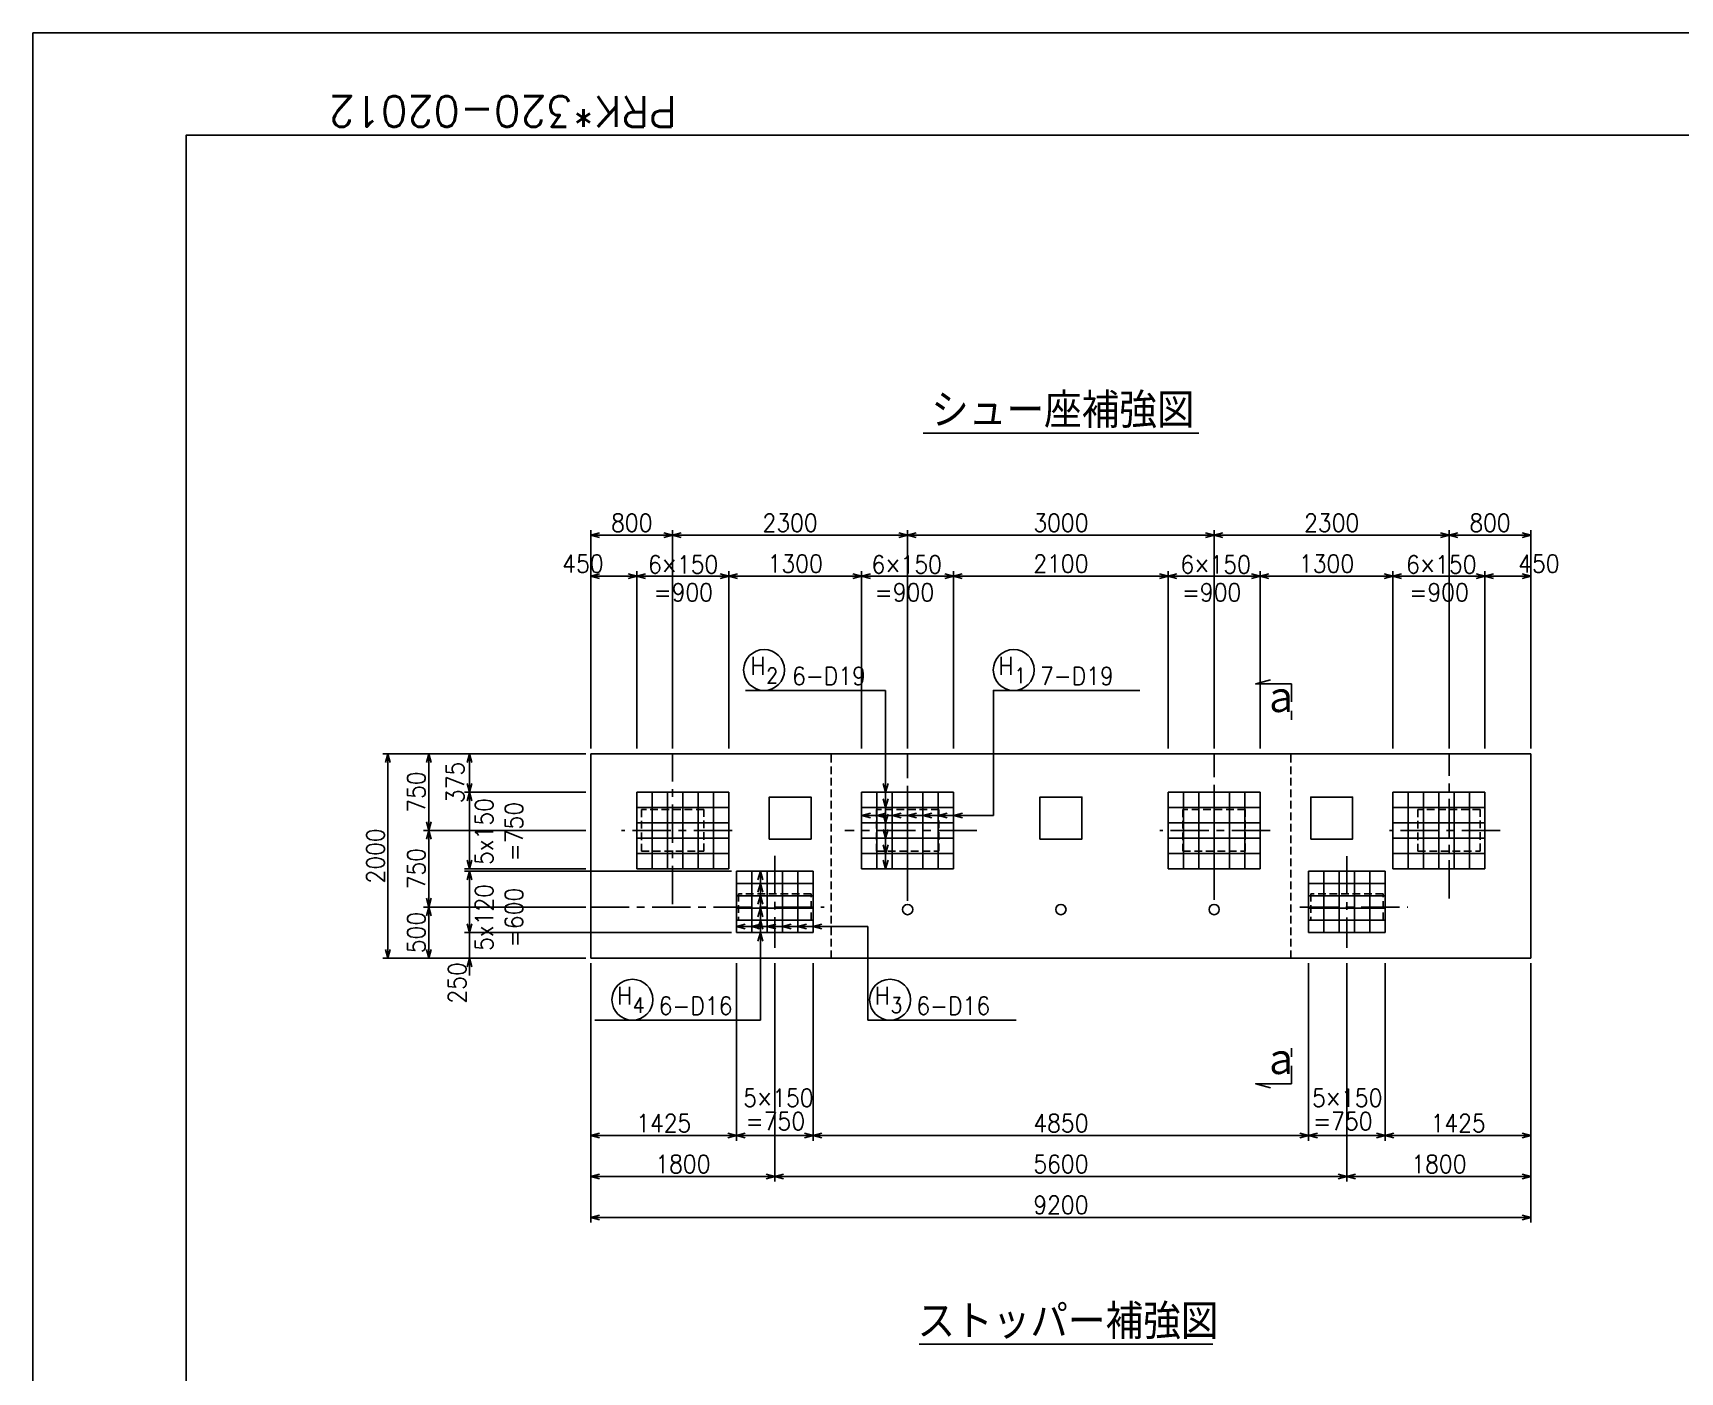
# Model space of a CAD drawing. Extents: x 88122 to 130172, y 30206 to 59906.
# Drawn here: x 88122 to 104243, y 46804 to 59906 of the extents above; entities that cross this region are included whole.
import ezdxf
from ezdxf.enums import TextEntityAlignment as Align

# ---------------------------------------------------------------- set-up
doc = ezdxf.new("R2010")
doc.units = 0
doc.header["$LTSCALE"] = 300
doc.header["$MEASUREMENT"] = 0
doc.linetypes.add('CENTER', pattern=[2, 1.25, -0.25, 0.25, -0.25])
doc.linetypes.add('HIDDEN', pattern=[0.375, 0.25, -0.125])
doc.layers.get('0').update_dxf_attribs({"linetype": 'CONTINUOUS'})
doc.layers.get('DEFPOINTS').update_dxf_attribs({"linetype": 'CONTINUOUS'})
for name, color, linetype in [('タイトル', 3, 'CONTINUOUS'), ('寸法', 1, 'CONTINUOUS'), ('引き出し縦', 1, 'CONTINUOUS'), ('支承部詳細図', 3, 'CONTINUOUS'), ('枠', 7, 'CONTINUOUS'), ('構造', 3, 'CONTINUOUS'), ('記号', 2, 'CONTINUOUS'), ('鉄筋', 2, 'CONTINUOUS')]:
    doc.layers.add(name, color=color, linetype=linetype)
doc.styles.add('MS明朝', font='MS PMincho.ttf')
doc.styles.add('romans', font='ROMANS.shx', dxfattribs={"width": 0.9, "bigfont": 'EXTFONT.shx'})
doc.styles.get("Standard").update_dxf_attribs({"font": 'romans.shx', "bigfont": 'extfont.shx'})
doc.styles.add('ｽﾀｲﾙ1', font='ROMANS.shx', dxfattribs={"bigfont": 'EXTFONT.shx'})
doc.dimstyles.new('ST-50', dxfattribs={"dimscale": 50, "dimtxt": 3.5, "dimasz": 1.7, "dimexe": 1, "dimexo": 1, "dimgap": 1, "dimtad": 0, "dimdec": 0, "dimzin": 0, "dimdsep": 46, "dimtxsty": 'romans', "dimblk": 'OPEN30', "dimcen": 1, "dimdle": 3, "dimclrd": 1, "dimclre": 1, "dimclrt": 3, "dimaunit": 1, "dimadec": 0, "dimazin": 0, "dimtfac": 1, "dimtdec": 0, "dimtix": 1, "dimtmove": 2, "dimatfit": 3, "dimldrblk": 'OPEN30', "dimfxl": 0, "dimtvp": 0.7, "dimtolj": 1, "dimtzin": 0, "dimarcsym": 0})

# ---------------------------------------------------------------- blocks, each defined once
blk = doc.blocks.new('_Open30')
at = {"color": 0, "lineweight": -2}
for p, q in [((-1, 0.27), (0, 0)), ((0, 0), (-1, -0.27)), ((0, 0), (-1, 0))]:
    blk.add_line(p, q, dxfattribs=at)
blk = doc.blocks.new('*D48')
at = {"layer": 'DEFPOINTS', "color": 0, "linetype": 'Continuous'}
for p in [(93583, 50854), (102783, 50854), (102783, 48317)]:
    blk.add_point(p, dxfattribs=at)
at = {"layer": '寸法', "color": 1, "linetype": 'Continuous', "lineweight": -2}
for p, q in [((93583, 50804), (93583, 48267)), ((102783, 50804), (102783, 48267)), ((93668, 48317), (102698, 48317))]:
    blk.add_line(p, q, dxfattribs=at)
at = {"layer": '寸法', "color": 1, "linetype": 'Continuous', "lineweight": -2, "xscale": 85, "yscale": 85, "zscale": 85, "rotation": 180}
blk.add_blockref('_Open30', (93583, 48317), dxfattribs=at)
at = {"layer": '寸法', "color": 1, "linetype": 'Continuous', "lineweight": -2, "xscale": 85, "yscale": 85, "zscale": 85}
blk.add_blockref('_Open30', (102783, 48317), dxfattribs=at)
at = {"layer": '寸法', "color": 3, "linetype": 'Continuous', "insert": (98183, 48439), "char_height": 175, "attachment_point": 5, "style": 'romans'}
blk.add_mtext('\\A1;9200', dxfattribs=at)
blk = doc.blocks.new('*D49')
at = {"layer": 'DEFPOINTS', "color": 0, "linetype": 'Continuous'}
for p in [(95008, 50854), (95758, 50854), (95758, 49117)]:
    blk.add_point(p, dxfattribs=at)
at = {"layer": '寸法', "color": 1, "linetype": 'Continuous', "lineweight": -2}
for p, q in [((95008, 50804), (95008, 49067)), ((95758, 50804), (95758, 49067)), ((95093, 49117), (95673, 49117))]:
    blk.add_line(p, q, dxfattribs=at)
at = {"layer": '寸法', "color": 1, "linetype": 'Continuous', "lineweight": -2, "xscale": 85, "yscale": 85, "zscale": 85, "rotation": 180}
blk.add_blockref('_Open30', (95008, 49117), dxfattribs=at)
at = {"layer": '寸法', "color": 1, "linetype": 'Continuous', "lineweight": -2, "xscale": 85, "yscale": 85, "zscale": 85}
blk.add_blockref('_Open30', (95758, 49117), dxfattribs=at)
at = {"layer": '寸法', "color": 3, "linetype": 'Continuous', "insert": (95389, 49258), "char_height": 175, "attachment_point": 5, "style": 'romans'}
blk.add_mtext('\\A1;=750', dxfattribs=at)
blk = doc.blocks.new('*D50')
at = {"layer": 'DEFPOINTS', "color": 0, "linetype": 'Continuous'}
for p in [(93583, 50854), (95383, 50854), (95383, 48717)]:
    blk.add_point(p, dxfattribs=at)
at = {"layer": '寸法', "color": 1, "linetype": 'Continuous', "lineweight": -2}
for p, q in [((93583, 50804), (93583, 48667)), ((95383, 50804), (95383, 48667)), ((93668, 48717), (95298, 48717))]:
    blk.add_line(p, q, dxfattribs=at)
at = {"layer": '寸法', "color": 1, "linetype": 'Continuous', "lineweight": -2, "xscale": 85, "yscale": 85, "zscale": 85, "rotation": 180}
blk.add_blockref('_Open30', (93583, 48717), dxfattribs=at)
at = {"layer": '寸法', "color": 1, "linetype": 'Continuous', "lineweight": -2, "xscale": 85, "yscale": 85, "zscale": 85}
blk.add_blockref('_Open30', (95383, 48717), dxfattribs=at)
at = {"layer": '寸法', "color": 3, "linetype": 'Continuous', "insert": (94483, 48839), "char_height": 175, "attachment_point": 5, "style": 'romans'}
blk.add_mtext('\\A1;1800', dxfattribs=at)
blk = doc.blocks.new('*D51')
at = {"layer": 'DEFPOINTS', "color": 0, "linetype": 'Continuous'}
for p in [(93583, 50854), (95008, 50854), (95008, 49117)]:
    blk.add_point(p, dxfattribs=at)
at = {"layer": '寸法', "color": 1, "linetype": 'Continuous', "lineweight": -2}
for p, q in [((93583, 50804), (93583, 49067)), ((95008, 50804), (95008, 49067)), ((93668, 49117), (94923, 49117))]:
    blk.add_line(p, q, dxfattribs=at)
at = {"layer": '寸法', "color": 1, "linetype": 'Continuous', "lineweight": -2, "xscale": 85, "yscale": 85, "zscale": 85, "rotation": 180}
blk.add_blockref('_Open30', (93583, 49117), dxfattribs=at)
at = {"layer": '寸法', "color": 1, "linetype": 'Continuous', "lineweight": -2, "xscale": 85, "yscale": 85, "zscale": 85}
blk.add_blockref('_Open30', (95008, 49117), dxfattribs=at)
at = {"layer": '寸法', "color": 3, "linetype": 'Continuous', "insert": (94296, 49239), "char_height": 175, "attachment_point": 5, "style": 'romans'}
blk.add_mtext('\\A1;1425', dxfattribs=at)
blk = doc.blocks.new('*D52')
at = {"layer": 'DEFPOINTS', "color": 0, "linetype": 'Continuous'}
for p in [(93583, 52854), (91996, 52104), (93583, 52104)]:
    blk.add_point(p, dxfattribs=at)
at = {"layer": '寸法', "color": 1, "linetype": 'Continuous', "lineweight": -2}
for p, q in [((93533, 52854), (91946, 52854)), ((91996, 52769), (91996, 52189)), ((93533, 52104), (91946, 52104))]:
    blk.add_line(p, q, dxfattribs=at)
at = {"layer": '寸法', "color": 1, "linetype": 'Continuous', "lineweight": -2, "xscale": 85, "yscale": 85, "zscale": 85}
for p, rotation in [((91996, 52854), 90), ((91996, 52104), 270)]:
    blk.add_blockref('_Open30', p, dxfattribs=dict(at, rotation=rotation))
at = {"layer": '寸法', "color": 3, "linetype": 'Continuous', "insert": (91874, 52479), "char_height": 175, "attachment_point": 5, "rotation": 90, "style": 'romans'}
blk.add_mtext('\\A1;750', dxfattribs=at)
blk = doc.blocks.new('*D53')
at = {"layer": 'DEFPOINTS', "color": 0, "linetype": 'Continuous'}
for p in [(93583, 52479), (92396, 51729), (93583, 51729)]:
    blk.add_point(p, dxfattribs=at)
at = {"layer": '寸法', "color": 1, "linetype": 'Continuous', "lineweight": -2}
for p, q in [((93533, 52479), (92346, 52479)), ((92396, 52394), (92396, 51814)), ((93533, 51729), (92346, 51729))]:
    blk.add_line(p, q, dxfattribs=at)
at = {"layer": '寸法', "color": 1, "linetype": 'Continuous', "lineweight": -2, "xscale": 85, "yscale": 85, "zscale": 85}
for p, rotation in [((92396, 52479), 90), ((92396, 51729), 270)]:
    blk.add_blockref('_Open30', p, dxfattribs=dict(at, rotation=rotation))
at = {"layer": '寸法', "color": 3, "linetype": 'Continuous', "insert": (92684, 52092), "char_height": 175, "attachment_point": 5, "rotation": 90, "style": 'romans'}
blk.add_mtext('\\A1;5x150\\P=750', dxfattribs=at)
blk = doc.blocks.new('*D54')
at = {"layer": 'DEFPOINTS', "color": 0, "linetype": 'Continuous'}
for p in [(93583, 52854), (91596, 50854), (93583, 50854)]:
    blk.add_point(p, dxfattribs=at)
at = {"layer": '寸法', "color": 1, "linetype": 'Continuous', "lineweight": -2}
for p, q in [((93533, 52854), (91546, 52854)), ((91596, 52769), (91596, 50939)), ((93533, 50854), (91546, 50854))]:
    blk.add_line(p, q, dxfattribs=at)
at = {"layer": '寸法', "color": 1, "linetype": 'Continuous', "lineweight": -2, "xscale": 85, "yscale": 85, "zscale": 85}
for p, rotation in [((91596, 52854), 90), ((91596, 50854), 270)]:
    blk.add_blockref('_Open30', p, dxfattribs=dict(at, rotation=rotation))
at = {"layer": '寸法', "color": 3, "linetype": 'Continuous', "insert": (91474, 51854), "char_height": 175, "attachment_point": 5, "rotation": 90, "style": 'romans'}
blk.add_mtext('\\A1;2000', dxfattribs=at)
blk = doc.blocks.new('*D55')
at = {"layer": 'DEFPOINTS', "color": 0, "linetype": 'Continuous'}
for p in [(93583, 52854), (92396, 52479), (93583, 52479)]:
    blk.add_point(p, dxfattribs=at)
at = {"layer": '寸法', "color": 1, "linetype": 'Continuous', "lineweight": -2}
for p, q in [((93533, 52854), (92346, 52854)), ((92396, 52769), (92396, 52564)), ((93533, 52479), (92346, 52479))]:
    blk.add_line(p, q, dxfattribs=at)
at = {"layer": '寸法', "color": 1, "linetype": 'Continuous', "lineweight": -2, "xscale": 85, "yscale": 85, "zscale": 85}
for p, rotation in [((92396, 52854), 90), ((92396, 52479), 270)]:
    blk.add_blockref('_Open30', p, dxfattribs=dict(at, rotation=rotation))
at = {"layer": '寸法', "color": 3, "linetype": 'Continuous', "insert": (92255, 52573), "char_height": 175, "attachment_point": 5, "rotation": 90, "style": 'romans'}
blk.add_mtext('\\A1;375', dxfattribs=at)
blk = doc.blocks.new('*D56')
at = {"layer": 'DEFPOINTS', "color": 0, "linetype": 'Continuous'}
for p in [(93583, 52104), (91996, 51354), (93583, 51354)]:
    blk.add_point(p, dxfattribs=at)
at = {"layer": '寸法', "color": 1, "linetype": 'Continuous', "lineweight": -2}
for p, q in [((93533, 52104), (91946, 52104)), ((91996, 52019), (91996, 51439)), ((93533, 51354), (91946, 51354))]:
    blk.add_line(p, q, dxfattribs=at)
at = {"layer": '寸法', "color": 1, "linetype": 'Continuous', "lineweight": -2, "xscale": 85, "yscale": 85, "zscale": 85}
for p, rotation in [((91996, 52104), 90), ((91996, 51354), 270)]:
    blk.add_blockref('_Open30', p, dxfattribs=dict(at, rotation=rotation))
at = {"layer": '寸法', "color": 3, "linetype": 'Continuous', "insert": (91874, 51729), "char_height": 175, "attachment_point": 5, "rotation": 90, "style": 'romans'}
blk.add_mtext('\\A1;750', dxfattribs=at)
blk = doc.blocks.new('*D57')
at = {"layer": 'DEFPOINTS', "color": 0, "linetype": 'Continuous'}
for p in [(95008, 51104), (92396, 50854), (93583, 50854)]:
    blk.add_point(p, dxfattribs=at)
at = {"layer": '寸法', "color": 1, "linetype": 'Continuous', "lineweight": -2}
for p, q in [((92396, 51189), (92396, 51274)), ((94958, 51104), (92346, 51104)), ((92396, 51104), (92396, 50854)), ((93533, 50854), (92346, 50854)), ((92396, 50769), (92396, 50684))]:
    blk.add_line(p, q, dxfattribs=at)
at = {"layer": '寸法', "color": 1, "linetype": 'Continuous', "lineweight": -2, "xscale": 85, "yscale": 85, "zscale": 85}
for p, rotation in [((92396, 51104), 270), ((92396, 50854), 90)]:
    blk.add_blockref('_Open30', p, dxfattribs=dict(at, rotation=rotation))
at = {"layer": '寸法', "color": 3, "linetype": 'Continuous', "insert": (92274, 50611), "char_height": 175, "attachment_point": 5, "rotation": 90, "style": 'romans'}
blk.add_mtext('\\A1;250', dxfattribs=at)
blk = doc.blocks.new('*D58')
at = {"layer": 'DEFPOINTS', "color": 0, "linetype": 'Continuous'}
for p in [(100608, 50854), (101358, 50854), (101358, 49117)]:
    blk.add_point(p, dxfattribs=at)
at = {"layer": '寸法', "color": 1, "linetype": 'Continuous', "lineweight": -2}
for p, q in [((100608, 50804), (100608, 49067)), ((101358, 50804), (101358, 49067)), ((100693, 49117), (101273, 49117))]:
    blk.add_line(p, q, dxfattribs=at)
at = {"layer": '寸法', "color": 1, "linetype": 'Continuous', "lineweight": -2, "xscale": 85, "yscale": 85, "zscale": 85, "rotation": 180}
blk.add_blockref('_Open30', (100608, 49117), dxfattribs=at)
at = {"layer": '寸法', "color": 1, "linetype": 'Continuous', "lineweight": -2, "xscale": 85, "yscale": 85, "zscale": 85}
blk.add_blockref('_Open30', (101358, 49117), dxfattribs=at)
at = {"layer": '寸法', "color": 3, "linetype": 'Continuous', "insert": (100943, 49258), "char_height": 175, "attachment_point": 5, "style": 'romans'}
blk.add_mtext('\\A1;=750', dxfattribs=at)
blk = doc.blocks.new('*D59')
at = {"layer": 'DEFPOINTS', "color": 0, "linetype": 'Continuous'}
for p in [(95383, 50854), (100983, 50854), (100983, 48717)]:
    blk.add_point(p, dxfattribs=at)
at = {"layer": '寸法', "color": 1, "linetype": 'Continuous', "lineweight": -2}
for p, q in [((95383, 50804), (95383, 48667)), ((100983, 50804), (100983, 48667)), ((95468, 48717), (100898, 48717))]:
    blk.add_line(p, q, dxfattribs=at)
at = {"layer": '寸法', "color": 1, "linetype": 'Continuous', "lineweight": -2, "xscale": 85, "yscale": 85, "zscale": 85, "rotation": 180}
blk.add_blockref('_Open30', (95383, 48717), dxfattribs=at)
at = {"layer": '寸法', "color": 1, "linetype": 'Continuous', "lineweight": -2, "xscale": 85, "yscale": 85, "zscale": 85}
blk.add_blockref('_Open30', (100983, 48717), dxfattribs=at)
at = {"layer": '寸法', "color": 3, "linetype": 'Continuous', "insert": (98183, 48839), "char_height": 175, "attachment_point": 5, "style": 'romans'}
blk.add_mtext('\\A1;5600', dxfattribs=at)
blk = doc.blocks.new('*D60')
at = {"layer": 'DEFPOINTS', "color": 0, "linetype": 'Continuous'}
for p in [(100983, 50854), (102783, 50854), (102783, 48717)]:
    blk.add_point(p, dxfattribs=at)
at = {"layer": '寸法', "color": 1, "linetype": 'Continuous', "lineweight": -2}
for p, q in [((100983, 50804), (100983, 48667)), ((102783, 50804), (102783, 48667)), ((101068, 48717), (102698, 48717))]:
    blk.add_line(p, q, dxfattribs=at)
at = {"layer": '寸法', "color": 1, "linetype": 'Continuous', "lineweight": -2, "xscale": 85, "yscale": 85, "zscale": 85, "rotation": 180}
blk.add_blockref('_Open30', (100983, 48717), dxfattribs=at)
at = {"layer": '寸法', "color": 1, "linetype": 'Continuous', "lineweight": -2, "xscale": 85, "yscale": 85, "zscale": 85}
blk.add_blockref('_Open30', (102783, 48717), dxfattribs=at)
at = {"layer": '寸法', "color": 3, "linetype": 'Continuous', "insert": (101883, 48839), "char_height": 175, "attachment_point": 5, "style": 'romans'}
blk.add_mtext('\\A1;1800', dxfattribs=at)
blk = doc.blocks.new('*D61')
at = {"layer": 'DEFPOINTS', "color": 0, "linetype": 'Continuous'}
for p in [(95758, 50854), (100608, 50854), (100608, 49117)]:
    blk.add_point(p, dxfattribs=at)
at = {"layer": '寸法', "color": 1, "linetype": 'Continuous', "lineweight": -2}
for p, q in [((95758, 50804), (95758, 49067)), ((100608, 50804), (100608, 49067)), ((95843, 49117), (100523, 49117))]:
    blk.add_line(p, q, dxfattribs=at)
at = {"layer": '寸法', "color": 1, "linetype": 'Continuous', "lineweight": -2, "xscale": 85, "yscale": 85, "zscale": 85, "rotation": 180}
blk.add_blockref('_Open30', (95758, 49117), dxfattribs=at)
at = {"layer": '寸法', "color": 1, "linetype": 'Continuous', "lineweight": -2, "xscale": 85, "yscale": 85, "zscale": 85}
blk.add_blockref('_Open30', (100608, 49117), dxfattribs=at)
at = {"layer": '寸法', "color": 3, "linetype": 'Continuous', "insert": (98183, 49239), "char_height": 175, "attachment_point": 5, "style": 'romans'}
blk.add_mtext('\\A1;4850', dxfattribs=at)
blk = doc.blocks.new('*D62')
at = {"layer": 'DEFPOINTS', "color": 0, "linetype": 'Continuous'}
for p in [(101358, 50854), (102783, 50854), (102783, 49117)]:
    blk.add_point(p, dxfattribs=at)
at = {"layer": '寸法', "color": 1, "linetype": 'Continuous', "lineweight": -2}
for p, q in [((101358, 50804), (101358, 49067)), ((102783, 50804), (102783, 49067)), ((101443, 49117), (102698, 49117))]:
    blk.add_line(p, q, dxfattribs=at)
at = {"layer": '寸法', "color": 1, "linetype": 'Continuous', "lineweight": -2, "xscale": 85, "yscale": 85, "zscale": 85, "rotation": 180}
blk.add_blockref('_Open30', (101358, 49117), dxfattribs=at)
at = {"layer": '寸法', "color": 1, "linetype": 'Continuous', "lineweight": -2, "xscale": 85, "yscale": 85, "zscale": 85}
blk.add_blockref('_Open30', (102783, 49117), dxfattribs=at)
at = {"layer": '寸法', "color": 3, "linetype": 'Continuous', "insert": (102071, 49239), "char_height": 175, "attachment_point": 5, "style": 'romans'}
blk.add_mtext('\\A1;1425', dxfattribs=at)
blk = doc.blocks.new('*D73')
at = {"layer": 'DEFPOINTS', "color": 0, "linetype": 'Continuous'}
for p in [(100133, 54591), (99233, 52854), (100133, 52854)]:
    blk.add_point(p, dxfattribs=at)
at = {"layer": '寸法', "color": 1, "linetype": 'Continuous', "lineweight": -2}
for p, q in [((99233, 52904), (99233, 54641)), ((99318, 54591), (100048, 54591)), ((100133, 52904), (100133, 54641))]:
    blk.add_line(p, q, dxfattribs=at)
at = {"layer": '寸法', "color": 1, "linetype": 'Continuous', "lineweight": -2, "xscale": 85, "yscale": 85, "zscale": 85, "rotation": 180}
blk.add_blockref('_Open30', (99233, 54591), dxfattribs=at)
at = {"layer": '寸法', "color": 1, "linetype": 'Continuous', "lineweight": -2, "xscale": 85, "yscale": 85, "zscale": 85}
blk.add_blockref('_Open30', (100133, 54591), dxfattribs=at)
at = {"layer": '寸法', "color": 3, "linetype": 'Continuous', "insert": (99658, 54433), "char_height": 175, "attachment_point": 5, "style": 'romans'}
blk.add_mtext('\\A1;=900', dxfattribs=at)
blk = doc.blocks.new('*D72')
at = {"layer": 'DEFPOINTS', "color": 0, "linetype": 'Continuous'}
for p in [(99233, 54591), (97133, 52854), (99233, 52854)]:
    blk.add_point(p, dxfattribs=at)
at = {"layer": '寸法', "color": 1, "linetype": 'Continuous', "lineweight": -2}
for p, q in [((97133, 52904), (97133, 54641)), ((97218, 54591), (99148, 54591)), ((99233, 52904), (99233, 54641))]:
    blk.add_line(p, q, dxfattribs=at)
at = {"layer": '寸法', "color": 1, "linetype": 'Continuous', "lineweight": -2, "xscale": 85, "yscale": 85, "zscale": 85, "rotation": 180}
blk.add_blockref('_Open30', (97133, 54591), dxfattribs=at)
at = {"layer": '寸法', "color": 1, "linetype": 'Continuous', "lineweight": -2, "xscale": 85, "yscale": 85, "zscale": 85}
blk.add_blockref('_Open30', (99233, 54591), dxfattribs=at)
at = {"layer": '寸法', "color": 3, "linetype": 'Continuous', "insert": (98183, 54713), "char_height": 175, "attachment_point": 5, "style": 'romans'}
blk.add_mtext('\\A1;2100', dxfattribs=at)
blk = doc.blocks.new('*D71')
at = {"layer": 'DEFPOINTS', "color": 0, "linetype": 'Continuous'}
for p in [(101983, 54991), (99683, 52854), (101983, 52854)]:
    blk.add_point(p, dxfattribs=at)
at = {"layer": '寸法', "color": 1, "linetype": 'Continuous', "lineweight": -2}
for p, q in [((99683, 52904), (99683, 55041)), ((99768, 54991), (101898, 54991)), ((101983, 52904), (101983, 55041))]:
    blk.add_line(p, q, dxfattribs=at)
at = {"layer": '寸法', "color": 1, "linetype": 'Continuous', "lineweight": -2, "xscale": 85, "yscale": 85, "zscale": 85, "rotation": 180}
blk.add_blockref('_Open30', (99683, 54991), dxfattribs=at)
at = {"layer": '寸法', "color": 1, "linetype": 'Continuous', "lineweight": -2, "xscale": 85, "yscale": 85, "zscale": 85}
blk.add_blockref('_Open30', (101983, 54991), dxfattribs=at)
at = {"layer": '寸法', "color": 3, "linetype": 'Continuous', "insert": (100833, 55113), "char_height": 175, "attachment_point": 5, "style": 'romans'}
blk.add_mtext('\\A1;2300', dxfattribs=at)
blk = doc.blocks.new('*D70')
at = {"layer": 'DEFPOINTS', "color": 0, "linetype": 'Continuous'}
for p in [(99683, 54991), (96683, 52854), (99683, 52854)]:
    blk.add_point(p, dxfattribs=at)
at = {"layer": '寸法', "color": 1, "linetype": 'Continuous', "lineweight": -2}
for p, q in [((96683, 52904), (96683, 55041)), ((96768, 54991), (99598, 54991)), ((99683, 52904), (99683, 55041))]:
    blk.add_line(p, q, dxfattribs=at)
at = {"layer": '寸法', "color": 1, "linetype": 'Continuous', "lineweight": -2, "xscale": 85, "yscale": 85, "zscale": 85, "rotation": 180}
blk.add_blockref('_Open30', (96683, 54991), dxfattribs=at)
at = {"layer": '寸法', "color": 1, "linetype": 'Continuous', "lineweight": -2, "xscale": 85, "yscale": 85, "zscale": 85}
blk.add_blockref('_Open30', (99683, 54991), dxfattribs=at)
at = {"layer": '寸法', "color": 3, "linetype": 'Continuous', "insert": (98183, 55113), "char_height": 175, "attachment_point": 5, "style": 'romans'}
blk.add_mtext('\\A1;3000', dxfattribs=at)
blk = doc.blocks.new('*D74')
at = {"layer": 'DEFPOINTS', "color": 0, "linetype": 'Continuous'}
for p in [(95008, 51704), (92396, 51104), (95008, 51104)]:
    blk.add_point(p, dxfattribs=at)
at = {"layer": '寸法', "color": 1, "linetype": 'Continuous', "lineweight": -2}
for p, q in [((94958, 51704), (92346, 51704)), ((92396, 51619), (92396, 51189)), ((94958, 51104), (92346, 51104))]:
    blk.add_line(p, q, dxfattribs=at)
at = {"layer": '寸法', "color": 1, "linetype": 'Continuous', "lineweight": -2, "xscale": 85, "yscale": 85, "zscale": 85}
for p, rotation in [((92396, 51704), 90), ((92396, 51104), 270)]:
    blk.add_blockref('_Open30', p, dxfattribs=dict(at, rotation=rotation))
at = {"layer": '寸法', "color": 3, "linetype": 'Continuous', "insert": (92684, 51252), "char_height": 175, "attachment_point": 5, "rotation": 90, "style": 'romans'}
blk.add_mtext('\\A1;5x120\\P=600', dxfattribs=at)
blk = doc.blocks.new('*D104')
at = {"layer": 'DEFPOINTS', "color": 0, "linetype": 'Continuous'}
for p in [(100133, 54591), (100133, 52854), (101433, 52854)]:
    blk.add_point(p, dxfattribs=at)
at = {"layer": '寸法', "color": 1, "linetype": 'Continuous', "lineweight": -2}
for p, q in [((100133, 52904), (100133, 54641)), ((101348, 54591), (100218, 54591)), ((101433, 52904), (101433, 54641))]:
    blk.add_line(p, q, dxfattribs=at)
at = {"layer": '寸法', "color": 1, "linetype": 'Continuous', "lineweight": -2, "xscale": 85, "yscale": 85, "zscale": 85, "rotation": 180}
blk.add_blockref('_Open30', (100133, 54591), dxfattribs=at)
at = {"layer": '寸法', "color": 1, "linetype": 'Continuous', "lineweight": -2, "xscale": 85, "yscale": 85, "zscale": 85}
blk.add_blockref('_Open30', (101433, 54591), dxfattribs=at)
at = {"layer": '寸法', "color": 3, "linetype": 'Continuous', "insert": (100783, 54713), "char_height": 175, "attachment_point": 5, "style": 'romans'}
blk.add_mtext('\\A1;1300', dxfattribs=at)
blk = doc.blocks.new('*D105')
at = {"layer": 'DEFPOINTS', "color": 0, "linetype": 'Continuous'}
for p in [(101433, 54591), (101433, 52854), (102333, 52854)]:
    blk.add_point(p, dxfattribs=at)
at = {"layer": '寸法', "color": 1, "linetype": 'Continuous', "lineweight": -2}
for p, q in [((101433, 52904), (101433, 54641)), ((102248, 54591), (101518, 54591)), ((102333, 52904), (102333, 54641))]:
    blk.add_line(p, q, dxfattribs=at)
at = {"layer": '寸法', "color": 1, "linetype": 'Continuous', "lineweight": -2, "xscale": 85, "yscale": 85, "zscale": 85, "rotation": 180}
blk.add_blockref('_Open30', (101433, 54591), dxfattribs=at)
at = {"layer": '寸法', "color": 1, "linetype": 'Continuous', "lineweight": -2, "xscale": 85, "yscale": 85, "zscale": 85}
blk.add_blockref('_Open30', (102333, 54591), dxfattribs=at)
at = {"layer": '寸法', "color": 3, "linetype": 'Continuous', "insert": (101885, 54433), "char_height": 175, "attachment_point": 5, "style": 'romans'}
blk.add_mtext('\\A1;=900', dxfattribs=at)
blk = doc.blocks.new('*D106')
at = {"layer": 'DEFPOINTS', "color": 0, "linetype": 'Continuous'}
for p in [(102333, 54591), (102333, 52854), (102783, 52854)]:
    blk.add_point(p, dxfattribs=at)
at = {"layer": '寸法', "color": 1, "linetype": 'Continuous', "lineweight": -2}
for p, q in [((102333, 52904), (102333, 54641)), ((102698, 54591), (102418, 54591)), ((102783, 52904), (102783, 54641))]:
    blk.add_line(p, q, dxfattribs=at)
at = {"layer": '寸法', "color": 1, "linetype": 'Continuous', "lineweight": -2, "xscale": 85, "yscale": 85, "zscale": 85, "rotation": 180}
blk.add_blockref('_Open30', (102333, 54591), dxfattribs=at)
at = {"layer": '寸法', "color": 1, "linetype": 'Continuous', "lineweight": -2, "xscale": 85, "yscale": 85, "zscale": 85}
blk.add_blockref('_Open30', (102783, 54591), dxfattribs=at)
at = {"layer": '寸法', "color": 3, "linetype": 'Continuous', "insert": (102861, 54713), "char_height": 175, "attachment_point": 5, "style": 'romans'}
blk.add_mtext('\\A1;450', dxfattribs=at)
blk = doc.blocks.new('*D130')
at = {"layer": 'DEFPOINTS', "color": 0, "linetype": 'Continuous'}
for p in [(94033, 54591), (93583, 52854), (94033, 52854)]:
    blk.add_point(p, dxfattribs=at)
at = {"layer": '寸法', "color": 1, "linetype": 'Continuous', "lineweight": -2}
for p, q in [((93583, 52904), (93583, 54641)), ((93668, 54591), (93948, 54591)), ((94033, 52904), (94033, 54641))]:
    blk.add_line(p, q, dxfattribs=at)
at = {"layer": '寸法', "color": 1, "linetype": 'Continuous', "lineweight": -2, "xscale": 85, "yscale": 85, "zscale": 85, "rotation": 180}
blk.add_blockref('_Open30', (93583, 54591), dxfattribs=at)
at = {"layer": '寸法', "color": 1, "linetype": 'Continuous', "lineweight": -2, "xscale": 85, "yscale": 85, "zscale": 85}
blk.add_blockref('_Open30', (94033, 54591), dxfattribs=at)
at = {"layer": '寸法', "color": 3, "linetype": 'Continuous', "insert": (93505, 54713), "char_height": 175, "attachment_point": 5, "style": 'romans'}
blk.add_mtext('\\A1;450', dxfattribs=at)
blk = doc.blocks.new('*D129')
at = {"layer": 'DEFPOINTS', "color": 0, "linetype": 'Continuous'}
for p in [(94933, 54591), (94033, 52854), (94933, 52854)]:
    blk.add_point(p, dxfattribs=at)
at = {"layer": '寸法', "color": 1, "linetype": 'Continuous', "lineweight": -2}
for p, q in [((94033, 52904), (94033, 54641)), ((94118, 54591), (94848, 54591)), ((94933, 52904), (94933, 54641))]:
    blk.add_line(p, q, dxfattribs=at)
at = {"layer": '寸法', "color": 1, "linetype": 'Continuous', "lineweight": -2, "xscale": 85, "yscale": 85, "zscale": 85, "rotation": 180}
blk.add_blockref('_Open30', (94033, 54591), dxfattribs=at)
at = {"layer": '寸法', "color": 1, "linetype": 'Continuous', "lineweight": -2, "xscale": 85, "yscale": 85, "zscale": 85}
blk.add_blockref('_Open30', (94933, 54591), dxfattribs=at)
at = {"layer": '寸法', "color": 3, "linetype": 'Continuous', "insert": (94488, 54433), "char_height": 175, "attachment_point": 5, "style": 'romans'}
blk.add_mtext('\\A1;=900', dxfattribs=at)
blk = doc.blocks.new('*D128')
at = {"layer": 'DEFPOINTS', "color": 0, "linetype": 'Continuous'}
for p in [(96233, 54591), (94933, 52854), (96233, 52854)]:
    blk.add_point(p, dxfattribs=at)
at = {"layer": '寸法', "color": 1, "linetype": 'Continuous', "lineweight": -2}
for p, q in [((94933, 52904), (94933, 54641)), ((95018, 54591), (96148, 54591)), ((96233, 52904), (96233, 54641))]:
    blk.add_line(p, q, dxfattribs=at)
at = {"layer": '寸法', "color": 1, "linetype": 'Continuous', "lineweight": -2, "xscale": 85, "yscale": 85, "zscale": 85, "rotation": 180}
blk.add_blockref('_Open30', (94933, 54591), dxfattribs=at)
at = {"layer": '寸法', "color": 1, "linetype": 'Continuous', "lineweight": -2, "xscale": 85, "yscale": 85, "zscale": 85}
blk.add_blockref('_Open30', (96233, 54591), dxfattribs=at)
at = {"layer": '寸法', "color": 3, "linetype": 'Continuous', "insert": (95583, 54713), "char_height": 175, "attachment_point": 5, "style": 'romans'}
blk.add_mtext('\\A1;1300', dxfattribs=at)
blk = doc.blocks.new('*D126')
at = {"layer": 'DEFPOINTS', "color": 0, "linetype": 'Continuous'}
for p in [(96233, 54591), (96233, 52854), (97133, 52854)]:
    blk.add_point(p, dxfattribs=at)
at = {"layer": '寸法', "color": 1, "linetype": 'Continuous', "lineweight": -2}
for p, q in [((96233, 52904), (96233, 54641)), ((97048, 54591), (96318, 54591)), ((97133, 52904), (97133, 54641))]:
    blk.add_line(p, q, dxfattribs=at)
at = {"layer": '寸法', "color": 1, "linetype": 'Continuous', "lineweight": -2, "xscale": 85, "yscale": 85, "zscale": 85, "rotation": 180}
blk.add_blockref('_Open30', (96233, 54591), dxfattribs=at)
at = {"layer": '寸法', "color": 1, "linetype": 'Continuous', "lineweight": -2, "xscale": 85, "yscale": 85, "zscale": 85}
blk.add_blockref('_Open30', (97133, 54591), dxfattribs=at)
at = {"layer": '寸法', "color": 3, "linetype": 'Continuous', "insert": (96652, 54433), "char_height": 175, "attachment_point": 5, "style": 'romans'}
blk.add_mtext('\\A1;=900', dxfattribs=at)
blk = doc.blocks.new('*D127')
at = {"layer": 'DEFPOINTS', "color": 0, "linetype": 'Continuous'}
for p in [(94383, 54991), (94383, 52854), (96683, 52854)]:
    blk.add_point(p, dxfattribs=at)
at = {"layer": '寸法', "color": 1, "linetype": 'Continuous', "lineweight": -2}
for p, q in [((94383, 52904), (94383, 55041)), ((96598, 54991), (94468, 54991)), ((96683, 52904), (96683, 55041))]:
    blk.add_line(p, q, dxfattribs=at)
at = {"layer": '寸法', "color": 1, "linetype": 'Continuous', "lineweight": -2, "xscale": 85, "yscale": 85, "zscale": 85, "rotation": 180}
blk.add_blockref('_Open30', (94383, 54991), dxfattribs=at)
at = {"layer": '寸法', "color": 1, "linetype": 'Continuous', "lineweight": -2, "xscale": 85, "yscale": 85, "zscale": 85}
blk.add_blockref('_Open30', (96683, 54991), dxfattribs=at)
at = {"layer": '寸法', "color": 3, "linetype": 'Continuous', "insert": (95533, 55113), "char_height": 175, "attachment_point": 5, "style": 'romans'}
blk.add_mtext('\\A1;2300', dxfattribs=at)
blk = doc.blocks.new('*D140')
at = {"layer": 'DEFPOINTS', "color": 0, "linetype": 'Continuous'}
for p in [(102783, 54991), (101983, 52854), (102783, 52854)]:
    blk.add_point(p, dxfattribs=at)
at = {"layer": '寸法', "color": 1, "linetype": 'Continuous', "lineweight": -2}
for p, q in [((101983, 52904), (101983, 55041)), ((102068, 54991), (102698, 54991)), ((102783, 52904), (102783, 55041))]:
    blk.add_line(p, q, dxfattribs=at)
at = {"layer": '寸法', "color": 1, "linetype": 'Continuous', "lineweight": -2, "xscale": 85, "yscale": 85, "zscale": 85, "rotation": 180}
blk.add_blockref('_Open30', (101983, 54991), dxfattribs=at)
at = {"layer": '寸法', "color": 1, "linetype": 'Continuous', "lineweight": -2, "xscale": 85, "yscale": 85, "zscale": 85}
blk.add_blockref('_Open30', (102783, 54991), dxfattribs=at)
at = {"layer": '寸法', "color": 3, "linetype": 'Continuous', "insert": (102383, 55113), "char_height": 175, "attachment_point": 5, "style": 'romans'}
blk.add_mtext('\\A1;800', dxfattribs=at)
blk = doc.blocks.new('*D141')
at = {"layer": 'DEFPOINTS', "color": 0, "linetype": 'Continuous'}
for p in [(94383, 54991), (94383, 52904), (93583, 52854)]:
    blk.add_point(p, dxfattribs=at)
at = {"layer": '寸法', "color": 1, "linetype": 'Continuous', "lineweight": -2}
for p, q in [((93583, 52904), (93583, 55041)), ((93668, 54991), (94298, 54991)), ((94383, 52954), (94383, 55041))]:
    blk.add_line(p, q, dxfattribs=at)
at = {"layer": '寸法', "color": 1, "linetype": 'Continuous', "lineweight": -2, "xscale": 85, "yscale": 85, "zscale": 85, "rotation": 180}
blk.add_blockref('_Open30', (93583, 54991), dxfattribs=at)
at = {"layer": '寸法', "color": 1, "linetype": 'Continuous', "lineweight": -2, "xscale": 85, "yscale": 85, "zscale": 85}
blk.add_blockref('_Open30', (94383, 54991), dxfattribs=at)
at = {"layer": '寸法', "color": 3, "linetype": 'Continuous', "insert": (93983, 55113), "char_height": 175, "attachment_point": 5, "style": 'romans'}
blk.add_mtext('\\A1;800', dxfattribs=at)
blk = doc.blocks.new('*D142')
at = {"color": 1, "linetype": 'Continuous', "lineweight": -2}
for p, q in [((93533, 51354), (91946, 51354)), ((91996, 51269), (91996, 50939)), ((93533, 50854), (91946, 50854))]:
    blk.add_line(p, q, dxfattribs=at)
at = {"layer": 'DEFPOINTS', "color": 0, "linetype": 'Continuous'}
for p in [(93583, 51354), (91996, 50854), (93583, 50854)]:
    blk.add_point(p, dxfattribs=at)
at = {"color": 1, "linetype": 'Continuous', "lineweight": -2, "xscale": 85, "yscale": 85, "zscale": 85}
for p, rotation in [((91996, 51354), 90), ((91996, 50854), 270)]:
    blk.add_blockref('_Open30', p, dxfattribs=dict(at, rotation=rotation))
at = {"color": 3, "linetype": 'Continuous', "insert": (91874, 51104), "char_height": 175, "attachment_point": 5, "rotation": 90, "style": 'romans'}
blk.add_mtext('\\A1;500', dxfattribs=at)

msp = doc.modelspace()

# ---------------------------------------------------------------- linework, layer by layer
at = {"layer": '引き出し縦', "linetype": 'Continuous'}
for p, q in [((96468, 53473.2), (95094.5, 53473.2)), ((96468, 51803.9), (96468, 53473.2)), ((97523.4, 52249.7), (96308.1, 52249.7)), ((96293.9, 51163.7), (95008.1, 51163.7)), ((96293.9, 50247), (96293.9, 51163.7))]:
    msp.add_line(p, q, dxfattribs=at)
at = {"layer": '引き出し縦', "linetype": 'Continuous', "flags": 128}
for points in [[(98954.7, 53473.2), (97523.4, 53473.2), (97523.4, 52249.7)], [(95241.4, 51653.9), (95241.4, 50247), (93622, 50247)], [(97744.4, 50247), (96293.9, 50247)]]:
    msp.add_lwpolyline(points, dxfattribs=at)
at = {"layer": '引き出し縦', "linetype": 'Continuous'}
for centre in [(95278.1, 53673.2), (97721.5, 53673.2), (93989.4, 50447), (96511.2, 50447)]:
    msp.add_circle(centre, 200, dxfattribs=at)
at = {"layer": '支承部詳細図', "color": 1, "linetype": 'CENTER'}
for p, q in [((94383.1, 51381.9), (94383.1, 52853.9)), ((96683.1, 51414.7), (96683.1, 52853.9)), ((99683.1, 51425.4), (99683.1, 52853.9)), ((101983.1, 51436.4), (101983.1, 52853.9)), ((94966.5, 52103.9), (93883.1, 52103.9)), ((97358.9, 52103.9), (96068.9, 52103.9)), ((100232.2, 52103.9), (99150, 52103.9)), ((102483.1, 52103.9), (101400.3, 52103.9)), ((95383.1, 51853.2), (95383.1, 50953.9)), ((100983.1, 51853), (100983.1, 50953.9)), ((93583.1, 51353.9), (95865.9, 51353.9)), ((100522.7, 51353.9), (101577.9, 51353.9))]:
    msp.add_line(p, q, dxfattribs=at)
at = {"layer": '枠', "color": 1, "linetype": 'Continuous', "flags": 128}
msp.add_lwpolyline([(88122, 59906.2), (88122, 30206.2), (130172, 30206.2), (130172, 59906.2), (88122, 59906.2)], dxfattribs=at)
at = {"layer": '枠', "color": 2, "linetype": 'Continuous', "flags": 128}
msp.add_lwpolyline([(89622, 31206.2), (89622, 58906.2), (129172, 58906.2), (129172, 31206.2), (89622, 31206.2)], dxfattribs=at)
at = {"layer": '構造', "linetype": 'Continuous'}
for p, q in [((102783.1, 52853.9), (93583.1, 52853.9)), ((93583.1, 52853.9), (93583.1, 50853.9)), ((102783.1, 50853.9), (102783.1, 52853.9)), ((93583.1, 50853.9), (102783.1, 50853.9))]:
    msp.add_line(p, q, dxfattribs=at)
at = {"layer": '構造', "linetype": 'HIDDEN'}
for p, q in [((95933.1, 50853.9), (95933.1, 52853.9)), ((100433.1, 50853.9), (100433.1, 52853.9))]:
    msp.add_line(p, q, dxfattribs=at)
at = {"layer": '構造', "linetype": 'Continuous'}
for points in [[(95328.1, 52018.9), (95738.1, 52018.9), (95738.1, 52428.9), (95328.1, 52428.9)], [(97978.1, 52018.9), (98388.1, 52018.9), (98388.1, 52428.9), (97978.1, 52428.9)], [(100628.1, 52018.9), (101038.1, 52018.9), (101038.1, 52428.9), (100628.1, 52428.9)]]:
    msp.add_lwpolyline(points, close=True, dxfattribs=at)
at = {"layer": '構造', "linetype": 'HIDDEN'}
for points in [[(94078.1, 51898.9), (94688.1, 51898.9), (94688.1, 52308.9), (94078.1, 52308.9)], [(96378.1, 51898.9), (96988.1, 51898.9), (96988.1, 52308.9), (96378.1, 52308.9)], [(99378.1, 51898.9), (99988.1, 51898.9), (99988.1, 52308.9), (99378.1, 52308.9)], [(101678.1, 51898.9), (102288.1, 51898.9), (102288.1, 52308.9), (101678.1, 52308.9)], [(95028.1, 51223.9), (95738.1, 51223.9), (95738.1, 51483.9), (95028.1, 51483.9)], [(100628.1, 51223.9), (101338.1, 51223.9), (101338.1, 51483.9), (100628.1, 51483.9)]]:
    msp.add_lwpolyline(points, close=True, dxfattribs=at)
at = {"layer": '構造', "linetype": 'Continuous'}
for centre in [(96683.1, 51328.9), (98183.1, 51328.9), (99683.1, 51328.9)]:
    msp.add_circle(centre, 50, dxfattribs=at)
at = {"layer": '記号', "linetype": 'Continuous'}
for p, q in [((96833.6, 55989.7), (99532.7, 55989.7)), ((96797.3, 47075.2), (99668.9, 47075.2))]:
    msp.add_line(p, q, dxfattribs=at)
at = {"layer": '記号'}
for p, q in [((100439.5, 53536.6), (100439.5, 53361.6)), ((100439.5, 53274.1), (100439.5, 53186.6)), ((100439.5, 49886.8), (100439.5, 49974.3)), ((100439.5, 49624.3), (100439.5, 49799.3))]:
    msp.add_line(p, q, dxfattribs=at)
at = {"layer": '記号', "flags": 128}
for points in [[(100234.4, 53575.4), (100089.5, 53536.6), (100439.5, 53536.6)], [(100234.4, 49585.5), (100089.5, 49624.3), (100439.5, 49624.3)]]:
    msp.add_lwpolyline(points, dxfattribs=at)
at = {"layer": '鉄筋'}
for p, q in [((94033.1, 52478.9), (94933.1, 52478.9)), ((94033.1, 51728.9), (94033.1, 52478.9)), ((94183.1, 51728.9), (94183.1, 52478.9)), ((94333.1, 51728.9), (94333.1, 52478.9)), ((94483.1, 51728.9), (94483.1, 52478.9)), ((94633.1, 51728.9), (94633.1, 52478.9)), ((94783.1, 51728.9), (94783.1, 52478.9)), ((94933.1, 51728.9), (94933.1, 52478.9)), ((96233.1, 51728.9), (96233.1, 52478.9)), ((97133.1, 52478.9), (96233.1, 52478.9)), ((96383.1, 51728.9), (96383.1, 52478.9)), ((96533.1, 51728.9), (96533.1, 52478.9)), ((96683.1, 51728.9), (96683.1, 52478.9)), ((96833.1, 51728.9), (96833.1, 52478.9)), ((96983.1, 51728.9), (96983.1, 52478.9)), ((97133.1, 51728.9), (97133.1, 52478.9)), ((99233.1, 51728.9), (99233.1, 52478.9)), ((100133.1, 52478.9), (99233.1, 52478.9)), ((99383.1, 51728.9), (99383.1, 52478.9)), ((99533.1, 51728.9), (99533.1, 52478.9)), ((99683.1, 51728.9), (99683.1, 52478.9)), ((99833.1, 51728.9), (99833.1, 52478.9)), ((99983.1, 51728.9), (99983.1, 52478.9)), ((100133.1, 51728.9), (100133.1, 52478.9)), ((101433.1, 51728.9), (101433.1, 52478.9)), ((102333.1, 52478.9), (101433.1, 52478.9)), ((101583.1, 51728.9), (101583.1, 52478.9)), ((101733.1, 51728.9), (101733.1, 52478.9)), ((101883.1, 51728.9), (101883.1, 52478.9)), ((102033.1, 51728.9), (102033.1, 52478.9)), ((102183.1, 51728.9), (102183.1, 52478.9)), ((102333.1, 51728.9), (102333.1, 52478.9)), ((94033.1, 52328.9), (94933.1, 52328.9)), ((97133.1, 52328.9), (96233.1, 52328.9)), ((100133.1, 52328.9), (99233.1, 52328.9)), ((102333.1, 52328.9), (101433.1, 52328.9)), ((94033.1, 52178.9), (94933.1, 52178.9)), ((97133.1, 52178.9), (96233.1, 52178.9)), ((100133.1, 52178.9), (99233.1, 52178.9)), ((102333.1, 52178.9), (101433.1, 52178.9)), ((94033.1, 52028.9), (94933.1, 52028.9)), ((97133.1, 52028.9), (96233.1, 52028.9)), ((100133.1, 52028.9), (99233.1, 52028.9)), ((102333.1, 52028.9), (101433.1, 52028.9)), ((94033.1, 51878.9), (94933.1, 51878.9)), ((97133.1, 51878.9), (96233.1, 51878.9)), ((100133.1, 51878.9), (99233.1, 51878.9)), ((102333.1, 51878.9), (101433.1, 51878.9)), ((94033.1, 51728.9), (94933.1, 51728.9)), ((95008.1, 51703.9), (95008.1, 51103.9)), ((95008.1, 51703.9), (95758.1, 51703.9)), ((95158.1, 51703.9), (95158.1, 51103.9)), ((95308.1, 51703.9), (95308.1, 51103.9)), ((95458.1, 51703.9), (95458.1, 51103.9)), ((95608.1, 51703.9), (95608.1, 51103.9)), ((95758.1, 51703.9), (95758.1, 51103.9)), ((97133.1, 51728.9), (96233.1, 51728.9)), ((100133.1, 51728.9), (99233.1, 51728.9)), ((100608.1, 51703.9), (100608.1, 51103.9)), ((100608.1, 51703.9), (101358.1, 51703.9)), ((100758.1, 51703.9), (100758.1, 51103.9)), ((100908.1, 51703.9), (100908.1, 51103.9)), ((101058.1, 51703.9), (101058.1, 51103.9)), ((101208.1, 51703.9), (101208.1, 51103.9)), ((101358.1, 51703.9), (101358.1, 51103.9)), ((102333.1, 51728.9), (101433.1, 51728.9)), ((95008.1, 51583.9), (95758.1, 51583.9)), ((95008.1, 51463.9), (95758.1, 51463.9)), ((100608.1, 51583.9), (101358.1, 51583.9)), ((100608.1, 51463.9), (101358.1, 51463.9)), ((95008.1, 51343.9), (95758.1, 51343.9)), ((100608.1, 51343.9), (101358.1, 51343.9)), ((95008.1, 51223.9), (95758.1, 51223.9)), ((100608.1, 51223.9), (101358.1, 51223.9)), ((95008.1, 51103.9), (95758.1, 51103.9)), ((100608.1, 51103.9), (101358.1, 51103.9))]:
    msp.add_line(p, q, dxfattribs=at)

# ---------------------------------------------------------------- block references
at = {"layer": '引き出し縦', "color": 1, "linetype": 'Continuous', "extrusion": (0, 0, -1), "yscale": 85, "zscale": 85}
for p, xscale, rotation in [((-96468, 52478.9), 85, 270), ((-96468, 52328.9), 85, 270), ((-96233.9, 52249.7), -85, 180), ((-96383.9, 52249.7), -85, 180), ((-96468, 52178.9), 85, 270), ((-96533.9, 52249.7), -85, 180), ((-96683.9, 52249.7), -85, 180), ((-96833.9, 52249.7), -85, 180), ((-96983.9, 52249.7), -85, 180), ((-97133.9, 52249.7), -85, 180), ((-96468, 52028.9), 85, 270), ((-96468, 51878.9), 85, 270), ((-96468, 51728.9), 85, 270), ((-95241.4, 51703.9), -85, 270), ((-95241.4, 51583.9), -85, 270), ((-95241.4, 51466.3), -85, 270), ((-95241.4, 51343.9), -85, 270), ((-95008.1, 51163.7), -85, 180), ((-95158.1, 51163.7), -85, 180), ((-95241.4, 51223.9), -85, 270), ((-95241.4, 51105.6), -85, 270), ((-95308.1, 51163.7), -85, 180), ((-95458.1, 51163.7), -85, 180), ((-95608.1, 51163.7), -85, 180), ((-95758.1, 51163.7), -85, 180)]:
    msp.add_blockref('_Open30', p, dxfattribs=dict(at, xscale=xscale, rotation=rotation))

# ---------------------------------------------------------------- texts
at = {"layer": 'タイトル', "color": 3}
msp.add_text('PRK*320-02012', height=300, rotation=180, dxfattribs=at).set_placement((94422, 59288.2))
at = {"layer": '寸法', "color": 3, "linetype": 'Continuous', "style": 'romans', "width": 0.9}
for s, p in [('6×150', (94486.1, 54617.9)), ('6×150', (96674.2, 54617.9)), ('6×150', (99698, 54617.9)), ('6×150', (101906.8, 54617.9)), ('5×150', (95418.3, 49398.9)), ('5×150', (100985.7, 49398.9))]:
    msp.add_text(s, height=175, dxfattribs=at).set_placement(p, align=Align.CENTER)
at = {"layer": '引き出し縦', "color": 3, "style": 'ｽﾀｲﾙ1', "width": 0.9}
for s, height, p in [('H', 175, (95143.5, 53625.5)), ('2', 150, (95299.2, 53543.4)), ('6-D19', 175, (95551.7, 53526.9)), ('H', 175, (97570, 53625.5)), ('1', 150, (97725.7, 53543.4)), ('7-D19', 175, (97978.2, 53526.9)), ('H', 175, (93837.9, 50399.2)), ('4', 150, (93993.6, 50317.1)), ('6-D16', 175, (94246.1, 50300.7)), ('H', 175, (96359.8, 50399.2)), ('3', 150, (96515.5, 50317.1)), ('6-D16', 175, (96767.9, 50300.7))]:
    msp.add_text(s, height=height, dxfattribs=at).set_placement(p)
at = {"layer": '記号', "style": 'MS明朝', "width": 0.9}
for s, p in [('シュー座補強図', (98202.3, 56074.7)), ('ストッパー補強図', (98252.3, 47160.2))]:
    msp.add_text(s, height=300, dxfattribs=at).set_placement(p, align=Align.CENTER)
for p in [(100150.7, 53261), (100150.7, 49719.3)]:
    msp.add_text('ａ', height=300, dxfattribs=at).set_placement(p)

# ---------------------------------------------------------------- dimensions: what is measured, and where the dimension line sits
at = {"color": 1, "linetype": 'Continuous'}
dim = msp.add_linear_dim(base=(91996.1, 50853.9), p1=(93583.1, 51353.9), p2=(93583.1, 50853.9), angle=90, dimstyle='ST-50', dxfattribs=at)
dim.commit()
dim.dimension.update_dxf_attribs({"geometry": '*D142', "text_midpoint": (91873.6, 51103.9), "dimtype": 160})
at = {"layer": '寸法', "color": 1, "linetype": 'Continuous'}
for base, p1, p2, picture, middle in [((94383.1, 54990.9), (93583.1, 52853.9), (94383.1, 52903.9), '*D141', (93983.1, 55113.4)), ((102783.1, 54990.9), (101983.1, 52853.9), (102783.1, 52853.9), '*D140', (102383.1, 55113.4))]:
    dim = msp.add_linear_dim(base=base, p1=p1, p2=p2, dimstyle='ST-50', dxfattribs=at)
    dim.commit()
    dim.dimension.update_dxf_attribs({"geometry": picture, "text_midpoint": middle})
at = {"layer": '寸法', "linetype": 'Continuous'}
for base, p1, p2, picture, middle in [((94383.1, 54990.9), (96683.1, 52853.9), (94383.1, 52853.9), '*D127', (95533.1, 55113.4)), ((99683.1, 54990.9), (96683.1, 52853.9), (99683.1, 52853.9), '*D70', (98183.1, 55113.4)), ((101983.1, 54990.9), (99683.1, 52853.9), (101983.1, 52853.9), '*D71', (100833.1, 55113.4)), ((96233.1, 54590.9), (94933.1, 52853.9), (96233.1, 52853.9), '*D128', (95583.1, 54713.4)), ((99233.1, 54590.9), (97133.1, 52853.9), (99233.1, 52853.9), '*D72', (98183.1, 54713.4)), ((100133.1, 54590.9), (101433.1, 52853.9), (100133.1, 52853.9), '*D104', (100783.1, 54713.4))]:
    dim = msp.add_linear_dim(base=base, p1=p1, p2=p2, dimstyle='ST-50', dxfattribs=at)
    dim.commit()
    dim.dimension.update_dxf_attribs({"geometry": picture, "text_midpoint": middle})
for base, p1, p2, picture, middle in [((94033.1, 54590.9), (93583.1, 52853.9), (94033.1, 52853.9), '*D130', (93504.9, 54713.4)), ((102333.1, 54590.9), (102783.1, 52853.9), (102333.1, 52853.9), '*D106', (102861.3, 54713.4))]:
    dim = msp.add_linear_dim(base=base, p1=p1, p2=p2, dimstyle='ST-50', dxfattribs=at)
    dim.commit()
    dim.dimension.update_dxf_attribs({"geometry": picture, "text_midpoint": middle, "dimtype": 160})
for base, p1, p2, picture, middle in [((94933.1, 54590.9), (94033.1, 52853.9), (94933.1, 52853.9), '*D129', (94488.1, 54432.5)), ((96233.1, 54590.9), (97133.1, 52853.9), (96233.1, 52853.9), '*D126', (96652.4, 54432.5)), ((100133.1, 54590.9), (99233.1, 52853.9), (100133.1, 52853.9), '*D73', (99658, 54432.5)), ((101433.1, 54590.9), (102333.1, 52853.9), (101433.1, 52853.9), '*D105', (101885, 54432.5))]:
    dim = msp.add_linear_dim(base=base, p1=p1, p2=p2, text='=<>', dimstyle='ST-50', dxfattribs=at)
    dim.commit()
    dim.dimension.update_dxf_attribs({"geometry": picture, "text_midpoint": middle, "dimtype": 160})
for base, p1, p2, angle, picture, middle in [((91596.1, 50853.9), (93583.1, 52853.9), (93583.1, 50853.9), 90, '*D54', (91473.6, 51853.9)), ((91996.1, 52103.9), (93583.1, 52853.9), (93583.1, 52103.9), 90, '*D52', (91873.6, 52478.9)), ((91996.1, 51353.9), (93583.1, 52103.9), (93583.1, 51353.9), 90, '*D56', (91873.6, 51728.9)), ((102783.1, 48316.9), (93583.1, 50853.9), (102783.1, 50853.9), 180, '*D48', (98183.1, 48439.4)), ((95383.1, 48716.9), (93583.1, 50853.9), (95383.1, 50853.9), 180, '*D50', (94483.1, 48839.4)), ((95008.1, 49116.9), (93583.1, 50853.9), (95008.1, 50853.9), 180, '*D51', (94295.6, 49239.4)), ((100983.1, 48716.9), (95383.1, 50853.9), (100983.1, 50853.9), 180, '*D59', (98183.1, 48839.4)), ((100608.1, 49116.9), (95758.1, 50853.9), (100608.1, 50853.9), 180, '*D61', (98183.1, 49239.4)), ((102783.1, 48716.9), (100983.1, 50853.9), (102783.1, 50853.9), 180, '*D60', (101883.1, 48839.4)), ((102783.1, 49116.9), (101358.1, 50853.9), (102783.1, 50853.9), 180, '*D62', (102070.6, 49239.4))]:
    dim = msp.add_linear_dim(base=base, p1=p1, p2=p2, angle=angle, dimstyle='ST-50', dxfattribs=at)
    dim.commit()
    dim.dimension.update_dxf_attribs({"geometry": picture, "text_midpoint": middle})
for base, p1, p2, picture, middle in [((92396.2, 52478.9), (93583.1, 52853.9), (93583.1, 52478.9), '*D55', (92255.2, 52573)), ((92396.2, 50853.9), (95008.1, 51103.9), (93583.1, 50853.9), '*D57', (92273.7, 50610.6))]:
    dim = msp.add_linear_dim(base=base, p1=p1, p2=p2, angle=90, dimstyle='ST-50', dxfattribs=at)
    dim.commit()
    dim.dimension.update_dxf_attribs({"geometry": picture, "text_midpoint": middle, "dimtype": 160})
for base, p1, p2, angle, text, picture, middle in [((92396.2, 51728.9), (93583.1, 52478.9), (93583.1, 51728.9), 90, '5x150\\P=<>', '*D53', (92684.1, 52092.3)), ((92396.2, 51103.9), (95008.1, 51703.9), (95008.1, 51103.9), 90, '5x120\\P=<>', '*D74', (92684.1, 51252.4)), ((95758.1, 49116.9), (95008.1, 50853.9), (95758.1, 50853.9), 180, '=<>', '*D49', (95388.5, 49257.6)), ((101358.1, 49116.9), (100608.1, 50853.9), (101358.1, 50853.9), 180, '=<>', '*D58', (100943, 49257.6))]:
    dim = msp.add_linear_dim(base=base, p1=p1, p2=p2, angle=angle, text=text, dimstyle='ST-50', dxfattribs=at)
    dim.commit()
    dim.dimension.update_dxf_attribs({"geometry": picture, "text_midpoint": middle, "dimtype": 160})

doc.saveas('drawing.dxf')
